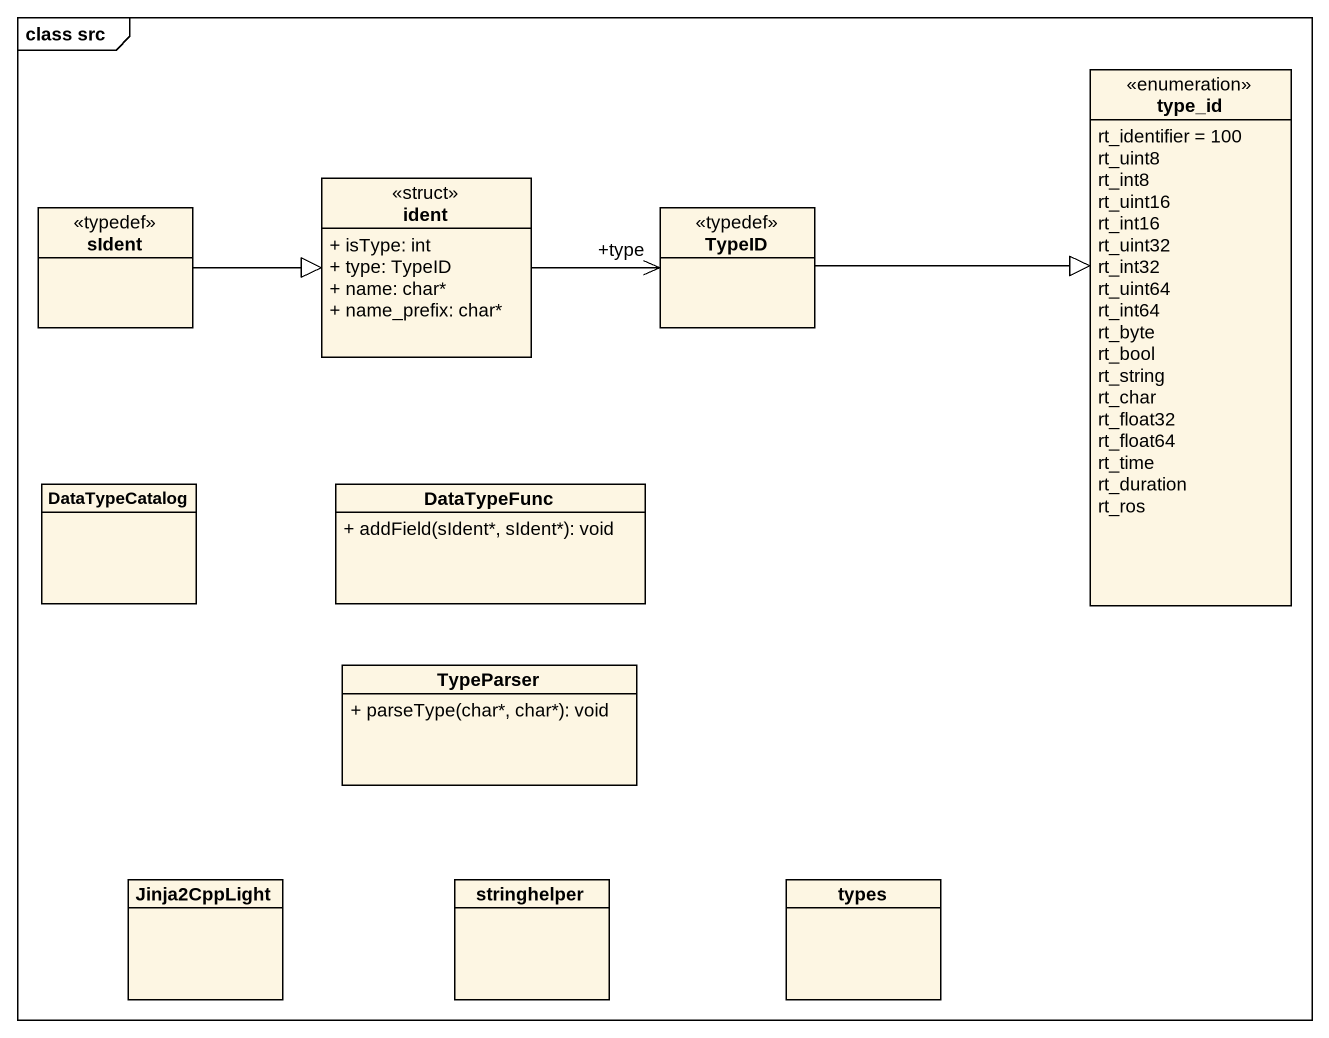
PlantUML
@startuml
mainframe class src
hide circle
hide empty members
skinparam classAttributeIconSize 0
enum type_id {
  rt_identifier = 100
  rt_uint8
  rt_int8
  rt_uint16
  rt_int16
  rt_uint32
  rt_int32
  rt_uint64
  rt_int64
  rt_byte
  rt_bool
  rt_string
  rt_char
  rt_float32
  rt_float64
  rt_time
  rt_duration
  rt_ros
}
class sIdent <<typedef>>
class ident <<struct>> {
  + isType: int
  + type: TypeID
  + name: char*
  + name_prefix: char*
}
class TypeID <<typedef>>
class DataTypeCatalog
class DataTypeFunc {
  + addField(sIdent*, sIdent*): void
}
class TypeParser {
  + parseType(char*, char*): void
}
class Jinja2CppLight
class stringhelper
class types
sIdent -right-|> ident
ident -right-> "+type" TypeID
TypeID -right-|> type_id
@enduml
